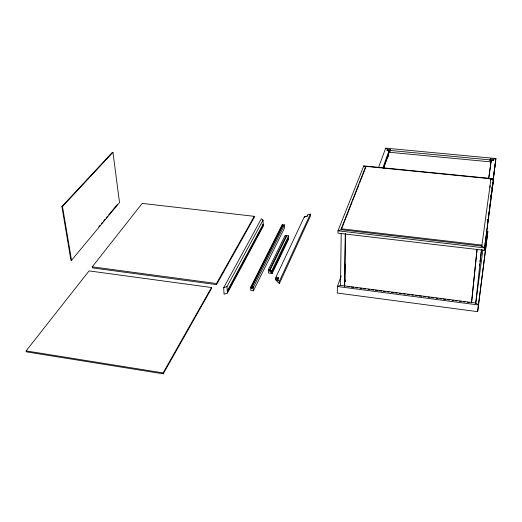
<?xml version="1.0" encoding="UTF-8"?>
<svg xmlns="http://www.w3.org/2000/svg" width="522" height="522" viewBox="0 0 522 522"><rect width="100%" height="100%" fill="white"/><g stroke="black" fill="none" stroke-linecap="round" stroke-linejoin="round"><path stroke-width="0.78" d="M340.527 285.684L341.192 233.314M490.954 178.785L481.806 246.051L341.238 229.719L341.251 228.773L365.791 166.368L490.954 178.785L490.863 179.679M344.455 286.2L345.257 233.791M344.703 286.258L345.512 233.889M344.898 281.854L345.172 264.139M345.42 248.028L345.649 233.536M345.277 281.508L345.303 279.89M383.331 168.319L389.066 152.228L388.981 150.806L386.906 150.623L387.402 149.253L390.502 149.546L390.143 151.393L389.105 151.295L387.363 150.192L387.402 149.253L385.667 148.157L378.47 167.777M390.463 150.486L390.502 149.546M471.516 302.904L477.069 249.157L471.627 302.114M488.625 178.85L491.209 160.495L493.394 160.698L493.59 159.269L493.492 160.221L491.176 160.972L490.106 160.867L490.321 158.962L493.59 159.269L495.9 158.525L493.062 181.382M475.712 303.452L481.428 249.666M481.806 246.051L481.91 245.086L341.251 228.773M488.925 177.199L491.209 160.495M489.982 187.365L490.158 185.76M341.231 275.877L337.382 286.5L337.31 293.044L477.63 311.66L487.835 231.533L486.217 231.35M484.266 250.312L493.597 178.765L363.788 165.898L337.969 230.809L337.943 233.164L484.266 250.312L493.597 178.765L490.171 179.914M488.024 219.266L487.776 221.556L488.09 219.142M490.321 158.962L490.106 160.867M477.63 311.66L487.835 231.533L486.511 232.016M490.895 196.455L491.111 194.843M491.959 188.383L492.174 186.772M492.494 184.351L492.703 182.739M489.382 208.271L489.597 206.679M490.961 196.311L491.169 194.719M492.011 188.338L492.22 186.745M492.54 184.351L492.748 182.759M495.691 160.43L493.062 180.364L495.9 158.525L385.667 148.157M488.305 217.537L488.618 215.123M488.833 213.518L489.147 211.11M489.362 209.498L489.682 207.09M489.89 205.485L490.21 203.071M490.419 201.466L490.739 199.058M490.948 197.447L491.267 195.039M491.476 193.434L491.796 191.019M492.005 189.414L492.324 187.007M492.533 185.395L492.853 182.987M475.757 303.008L340.533 285.351L337.382 286.5L478.354 304.965L475.757 303.008L482.896 249.81M479.444 265.633L479.666 264.034M479.986 261.639L481.617 249.66M491.111 161.448L491.176 160.972M387.911 157.174L388.727 154.864M383.703 168.123L388.59 154.388M382.998 167.536L388.981 150.806M341.238 229.719L352.174 201.864M352.768 200.363L358.973 184.553M359.56 183.046L365.772 167.242M279.368 283.596L310.375 216.082L310.362 214.079L307.556 214.979L306.747 216.715L304.476 216.46L275.949 277.175L275.681 280.027L279.368 283.596L279.309 281.443L310.362 214.079M275.649 278.957L277.489 280.732L277.456 279.655L278.461 277.495L275.949 277.175M277.489 280.732L278.494 278.565L278.461 277.495M272.092 271.897L288.666 237.399L288.627 235.859L286.872 235.644L269.6 271.042L270.213 271.12L270.181 270.057L270.801 270.135L270.494 271.91L271.734 272.066L272.073 271.362L272.092 271.897L270.853 271.734L270.872 272.269L272.112 272.432L288.673 237.915L288.699 238.939L272.145 273.495L268.438 273.013L268.321 269.815L285.11 235.435L286.284 235.579L286.31 236.603L286.891 236.675M271.734 272.066L271.701 271.003L288.627 235.859M269.6 271.042L269.561 269.978L286.284 235.579M283.348 225.798L282.78 225.732L282.754 224.714L282.18 224.649L250.664 287.27L250.828 290.513L253.353 290.852L284.549 227.957L284.47 224.917L283.322 224.78L251.35 288.438L251.982 288.522L253.079 286.33M253.353 290.852L253.203 287.609L284.47 224.917M251.35 288.438L251.297 287.354L282.754 224.714M227.344 291.994L263.218 225.197L262.083 225.067M227.416 293.077L263.258 226.209L263.023 220.134L261.392 218.692L223.651 287.72L224.088 294.232L227.416 293.077L226.992 286.565L263.023 220.134M227.279 290.911L263.179 224.186M216.545 284.614L254.292 217.341L254.253 216.33L142.193 203.404L92.277 266.827L92.44 267.897L216.545 284.614L216.467 283.524L254.253 216.33M163.216 373.843L163.105 372.904L211.495 287.518L89.066 270.905L26.1 350.908L26.296 351.828L163.216 373.843L211.56 288.392L211.495 287.518M98.847 226.711L99.885 225.471M101.431 223.605L102.469 222.365M103.5 221.126L105.052 219.26M106.083 218.02L107.63 216.154M108.667 214.914L117.45 204.363M71.521 260.308L119.518 202.556L112.954 152.372L112.419 152.32L61.896 206.477L70.953 260.237L71.521 260.308L62.483 206.542L112.954 152.372M223.651 287.72L226.992 286.565M342.321 229.354L337.969 230.809L484.527 247.898L480.912 245.444M304.757 216.884L306.864 216.206M387.363 150.192L493.492 160.221M389.066 152.228L491.072 161.924M61.896 206.477L62.483 206.542M275.981 278.252L278.494 278.565M268.321 269.815L269.561 269.978M270.461 270.84L271.701 271.003M347.933 286.63L349.551 286.846M351.169 287.054L353.59 287.374M356.017 287.687L357.629 287.903M360.056 288.216L361.674 288.425M363.286 288.64L365.713 288.953M368.134 289.273L369.752 289.482M371.364 289.697L373.791 290.01M375.409 290.219L377.83 290.539M379.448 290.747L381.869 291.067M383.487 291.276L385.106 291.491M387.526 291.805L389.144 292.02M391.565 292.333L393.183 292.542M395.604 292.862L397.222 293.07M399.65 293.39L401.261 293.599M403.689 293.919L405.3 294.127M407.728 294.447L409.346 294.656M411.767 294.976L413.385 295.184M415.806 295.498L417.424 295.713M419.042 295.922L421.463 296.242M423.89 296.555L425.502 296.77M427.929 297.083L429.541 297.299M431.159 297.507L433.586 297.821M436.007 298.14L437.625 298.349M440.046 298.669L441.664 298.878M443.282 299.093L445.703 299.406M447.321 299.615L449.742 299.935M452.169 300.254L453.781 300.463M455.399 300.672L457.018 300.887M459.438 301.201L461.056 301.416M463.477 301.729L465.095 301.938M467.516 302.258L469.134 302.466M250.664 287.27L251.297 287.354M253.203 287.609L251.93 287.439L251.982 288.522M92.277 266.827L216.467 283.524M26.1 350.908L163.105 372.904M363.788 165.898L365.772 167.249M277.456 279.655L279.309 281.443M272.112 272.432L272.145 273.495M304.476 216.46L304.483 217.465M307.556 214.979L307.569 215.984"/></g></svg>
